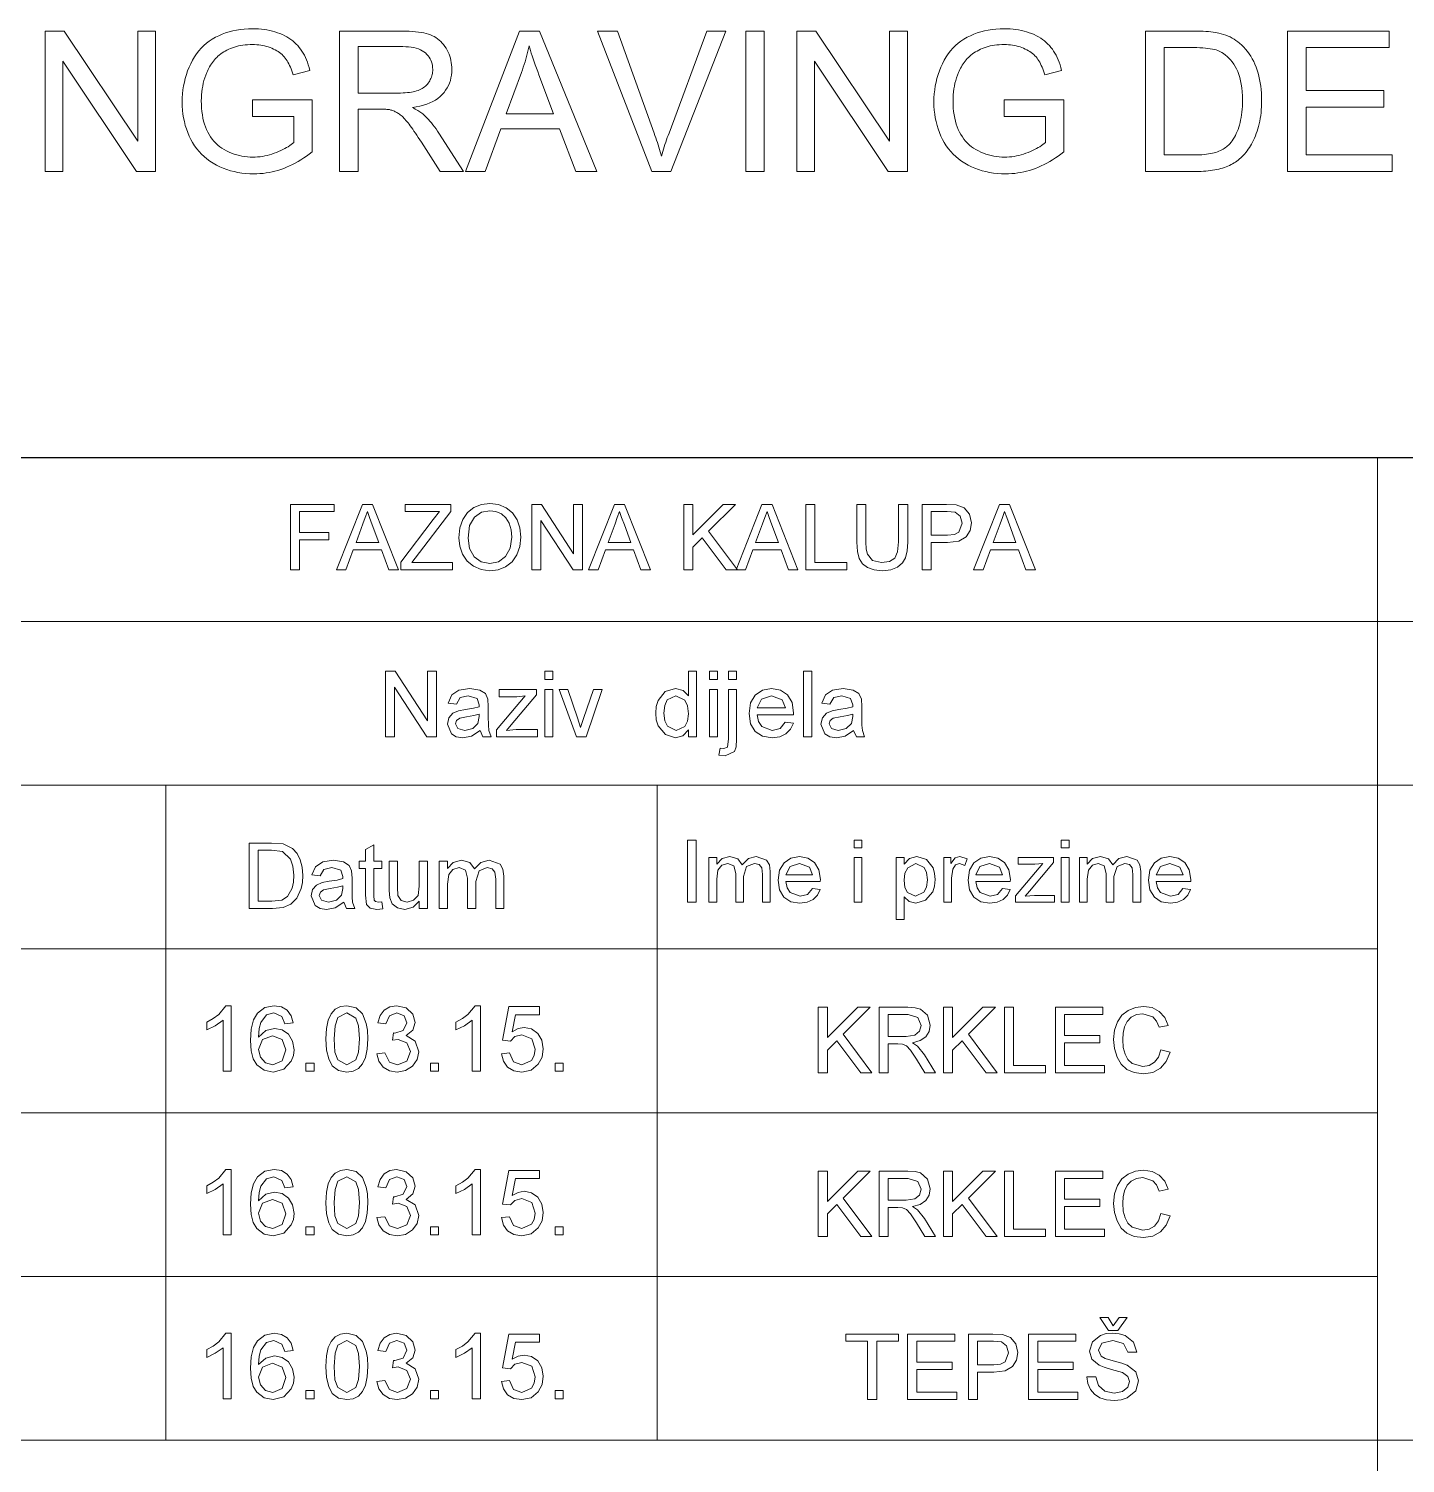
# Model space of a CAD drawing. Extents: x 0 to 297, y 0 to 420.
# Drawn here: x 231.78 to 261.21, y 18.51 to 49.17 of the extents above; entities that cross this region are included whole.
import ezdxf

# ---------------------------------------------------------------- set-up
doc = ezdxf.new("R2010")
doc.units = 0

msp = doc.modelspace()

# ---------------------------------------------------------------- linework, layer by layer
at = {"color": 7, "lineweight": 30}
msp.add_line((142.421, 40), (292, 40), dxfattribs=at)
at = {"color": 7, "lineweight": 13}
for p, q in [((260.611, 40), (260.611, 5)), ((142.421, 36.5), (292, 36.5)), ((292, 33), (142.421, 33)), ((142.421, 29.5), (260.611, 29.5)), ((142.421, 26), (260.611, 26)), ((142.421, 22.5), (260.611, 22.5)), ((142.421, 19), (292, 19))]:
    msp.add_line(p, q, dxfattribs=at)
at = {"color": 7, "lineweight": 13, "ltscale": 0.35}
for p, q in [((234.711, 33), (234.711, 19)), ((245.211, 33), (245.211, 19))]:
    msp.add_line(p, q, dxfattribs=at)
at = {"color": 7, "lineweight": 13}
for points in [[(232.131, 46.116), (232.131, 49.116), (232.538, 49.116), (234.114, 46.761), (234.114, 49.116), (234.494, 49.116), (234.494, 46.116), (234.087, 46.116), (232.511, 48.474), (232.511, 46.116)], [(236.565, 47.293), (236.565, 47.645), (237.836, 47.647), (237.836, 46.534), (237.777, 46.488), (237.718, 46.445), (237.659, 46.404), (237.599, 46.365), (237.539, 46.329), (237.478, 46.295), (237.417, 46.264), (237.356, 46.234), (237.294, 46.207), (237.232, 46.183), (237.17, 46.16), (237.107, 46.14), (237.044, 46.123), (236.981, 46.107), (236.917, 46.094), (236.853, 46.084), (236.789, 46.076), (236.724, 46.07), (236.659, 46.066), (236.594, 46.065), (236.506, 46.067), (236.42, 46.073), (236.336, 46.082), (236.253, 46.095), (236.172, 46.112), (236.092, 46.133), (236.015, 46.158), (235.938, 46.186), (235.864, 46.218), (235.791, 46.254), (235.72, 46.294), (235.653, 46.337), (235.59, 46.383), (235.53, 46.433), (235.474, 46.486), (235.421, 46.542), (235.372, 46.602), (235.326, 46.665), (235.284, 46.732), (235.245, 46.802), (235.21, 46.874), (235.179, 46.948), (235.151, 47.024), (235.127, 47.102), (235.107, 47.181), (235.091, 47.262), (235.078, 47.344), (235.068, 47.428), (235.063, 47.514), (235.061, 47.602), (235.063, 47.689), (235.068, 47.775), (235.078, 47.859), (235.09, 47.943), (235.107, 48.025), (235.127, 48.106), (235.151, 48.186), (235.178, 48.265), (235.209, 48.343), (235.244, 48.419), (235.282, 48.493), (235.324, 48.563), (235.369, 48.63), (235.416, 48.692), (235.468, 48.75), (235.522, 48.805), (235.579, 48.855), (235.64, 48.902), (235.704, 48.944), (235.771, 48.983), (235.841, 49.018), (235.913, 49.049), (235.987, 49.077), (236.063, 49.101), (236.141, 49.121), (236.221, 49.138), (236.304, 49.151), (236.388, 49.16), (236.475, 49.165), (236.563, 49.167), (236.628, 49.166), (236.691, 49.163), (236.753, 49.158), (236.813, 49.15), (236.873, 49.141), (236.931, 49.129), (236.988, 49.116), (237.044, 49.1), (237.098, 49.082), (237.151, 49.062), (237.203, 49.04), (237.252, 49.016), (237.299, 48.991), (237.344, 48.964), (237.386, 48.936), (237.426, 48.906), (237.464, 48.874), (237.499, 48.84), (237.533, 48.805), (237.564, 48.768), (237.593, 48.729), (237.621, 48.688), (237.647, 48.645), (237.672, 48.599), (237.695, 48.551), (237.717, 48.501), (237.738, 48.449), (237.757, 48.394), (237.775, 48.337), (237.791, 48.277), (237.433, 48.179), (237.419, 48.224), (237.405, 48.267), (237.389, 48.308), (237.374, 48.347), (237.357, 48.384), (237.34, 48.419), (237.322, 48.452), (237.304, 48.483), (237.285, 48.512), (237.265, 48.539), (237.244, 48.565), (237.221, 48.589), (237.197, 48.613), (237.171, 48.636), (237.143, 48.657), (237.114, 48.677), (237.083, 48.697), (237.05, 48.715), (237.015, 48.733), (236.979, 48.749), (236.941, 48.764), (236.902, 48.777), (236.863, 48.789), (236.823, 48.799), (236.782, 48.808), (236.74, 48.815), (236.698, 48.821), (236.654, 48.824), (236.61, 48.827), (236.565, 48.828), (236.511, 48.827), (236.459, 48.824), (236.408, 48.82), (236.359, 48.814), (236.311, 48.807), (236.265, 48.798), (236.22, 48.787), (236.177, 48.775), (236.135, 48.76), (236.094, 48.745), (236.056, 48.728), (236.018, 48.71), (235.982, 48.69), (235.948, 48.67), (235.915, 48.649), (235.884, 48.627), (235.854, 48.603), (235.826, 48.579), (235.799, 48.553), (235.774, 48.527), (235.75, 48.5), (235.728, 48.472), (235.706, 48.443), (235.686, 48.414), (235.666, 48.385), (235.648, 48.355), (235.63, 48.325), (235.614, 48.294), (235.599, 48.262), (235.585, 48.23), (235.563, 48.174), (235.544, 48.117), (235.527, 48.059), (235.512, 48), (235.499, 47.94), (235.489, 47.879), (235.481, 47.817), (235.475, 47.755), (235.471, 47.691), (235.47, 47.626), (235.472, 47.547), (235.476, 47.471), (235.483, 47.398), (235.492, 47.326), (235.505, 47.258), (235.52, 47.192), (235.538, 47.129), (235.559, 47.068), (235.582, 47.011), (235.608, 46.955), (235.637, 46.903), (235.669, 46.853), (235.703, 46.806), (235.739, 46.761), (235.778, 46.72), (235.82, 46.681), (235.864, 46.645), (235.91, 46.612), (235.959, 46.582), (236.011, 46.554), (236.064, 46.529), (236.117, 46.507), (236.172, 46.487), (236.227, 46.47), (236.283, 46.456), (236.339, 46.444), (236.396, 46.435), (236.454, 46.428), (236.512, 46.424), (236.571, 46.423), (236.623, 46.424), (236.674, 46.427), (236.725, 46.432), (236.776, 46.439), (236.826, 46.448), (236.876, 46.459), (236.926, 46.472), (236.976, 46.487), (237.025, 46.504), (237.075, 46.522), (237.123, 46.542), (237.168, 46.563), (237.211, 46.583), (237.252, 46.604), (237.291, 46.625), (237.327, 46.646), (237.36, 46.668), (237.392, 46.69), (237.421, 46.712), (237.447, 46.734), (237.447, 47.293)], [(238.427, 46.116), (238.427, 49.116), (239.758, 49.116), (239.836, 49.115), (239.91, 49.113), (239.981, 49.109), (240.048, 49.103), (240.111, 49.096), (240.17, 49.087), (240.225, 49.077), (240.276, 49.064), (240.324, 49.051), (240.367, 49.035), (240.408, 49.018), (240.447, 48.998), (240.485, 48.976), (240.521, 48.951), (240.555, 48.924), (240.588, 48.894), (240.618, 48.861), (240.648, 48.827), (240.675, 48.79), (240.701, 48.75), (240.725, 48.708), (240.746, 48.666), (240.765, 48.623), (240.781, 48.579), (240.795, 48.534), (240.806, 48.489), (240.814, 48.442), (240.821, 48.395), (240.824, 48.347), (240.826, 48.298), (240.824, 48.235), (240.817, 48.174), (240.807, 48.115), (240.793, 48.058), (240.774, 48.003), (240.751, 47.951), (240.724, 47.9), (240.693, 47.851), (240.658, 47.804), (240.619, 47.759), (240.575, 47.717), (240.527, 47.678), (240.475, 47.642), (240.418, 47.61), (240.356, 47.58), (240.29, 47.554), (240.219, 47.531), (240.144, 47.511), (240.065, 47.495), (239.981, 47.481), (240.011, 47.466), (240.041, 47.451), (240.068, 47.436), (240.095, 47.421), (240.119, 47.406), (240.142, 47.391), (240.164, 47.376), (240.184, 47.361), (240.203, 47.346), (240.22, 47.332), (240.255, 47.299), (240.289, 47.265), (240.323, 47.229), (240.356, 47.191), (240.389, 47.152), (240.422, 47.111), (240.454, 47.069), (240.487, 47.025), (240.518, 46.98), (240.549, 46.933), (241.071, 46.116), (240.572, 46.116), (240.175, 46.74), (240.141, 46.793), (240.108, 46.843), (240.076, 46.891), (240.046, 46.936), (240.016, 46.979), (239.988, 47.019), (239.962, 47.056), (239.936, 47.091), (239.912, 47.124), (239.888, 47.154), (239.866, 47.181), (239.844, 47.208), (239.823, 47.232), (239.802, 47.255), (239.782, 47.275), (239.762, 47.295), (239.742, 47.312), (239.723, 47.328), (239.705, 47.342), (239.687, 47.354), (239.669, 47.365), (239.651, 47.376), (239.633, 47.385), (239.615, 47.394), (239.597, 47.403), (239.579, 47.41), (239.561, 47.417), (239.543, 47.424), (239.524, 47.429), (239.506, 47.434), (239.491, 47.437), (239.475, 47.439), (239.458, 47.441), (239.438, 47.443), (239.417, 47.445), (239.394, 47.446), (239.369, 47.447), (239.343, 47.448), (239.315, 47.448), (239.285, 47.448), (238.824, 47.448), (238.824, 46.116)], [(241.118, 46.116), (242.27, 49.116), (242.698, 49.116), (243.926, 46.116), (243.474, 46.116), (243.124, 47.025), (241.869, 47.025), (241.54, 46.116)], [(245.101, 46.116), (243.938, 49.116), (244.368, 49.116), (245.148, 46.937), (245.166, 46.885), (245.184, 46.833), (245.201, 46.783), (245.218, 46.732), (245.234, 46.683), (245.25, 46.634), (245.264, 46.586), (245.279, 46.539), (245.292, 46.492), (245.305, 46.446), (245.319, 46.495), (245.334, 46.544), (245.349, 46.593), (245.365, 46.642), (245.38, 46.691), (245.397, 46.74), (245.414, 46.789), (245.431, 46.839), (245.449, 46.888), (245.467, 46.937), (246.277, 49.116), (246.682, 49.116), (245.508, 46.116)], [(247.106, 46.116), (247.106, 49.116), (247.503, 49.116), (247.503, 46.116)], [(248.199, 46.116), (248.199, 49.116), (248.606, 49.116), (250.182, 46.761), (250.182, 49.116), (250.562, 49.116), (250.562, 46.116), (250.155, 46.116), (248.579, 48.474), (248.579, 46.116)], [(252.633, 47.293), (252.633, 47.645), (253.904, 47.647), (253.904, 46.534), (253.845, 46.488), (253.786, 46.445), (253.727, 46.404), (253.667, 46.365), (253.607, 46.329), (253.546, 46.295), (253.485, 46.264), (253.424, 46.234), (253.363, 46.207), (253.301, 46.183), (253.238, 46.16), (253.175, 46.14), (253.112, 46.123), (253.049, 46.107), (252.985, 46.094), (252.921, 46.084), (252.857, 46.076), (252.792, 46.07), (252.727, 46.066), (252.662, 46.065), (252.574, 46.067), (252.488, 46.073), (252.404, 46.082), (252.321, 46.095), (252.24, 46.112), (252.161, 46.133), (252.083, 46.158), (252.007, 46.186), (251.932, 46.218), (251.859, 46.254), (251.788, 46.294), (251.721, 46.337), (251.658, 46.383), (251.598, 46.433), (251.542, 46.486), (251.489, 46.542), (251.44, 46.602), (251.394, 46.665), (251.352, 46.732), (251.313, 46.802), (251.278, 46.874), (251.247, 46.948), (251.22, 47.024), (251.196, 47.102), (251.175, 47.181), (251.159, 47.262), (251.146, 47.344), (251.137, 47.428), (251.131, 47.514), (251.129, 47.602), (251.131, 47.689), (251.137, 47.775), (251.146, 47.859), (251.159, 47.943), (251.175, 48.025), (251.195, 48.106), (251.219, 48.186), (251.247, 48.265), (251.278, 48.343), (251.312, 48.419), (251.351, 48.493), (251.392, 48.563), (251.437, 48.63), (251.485, 48.692), (251.536, 48.75), (251.59, 48.805), (251.648, 48.855), (251.708, 48.902), (251.772, 48.944), (251.839, 48.983), (251.909, 49.018), (251.981, 49.049), (252.055, 49.077), (252.131, 49.101), (252.209, 49.121), (252.29, 49.138), (252.372, 49.151), (252.456, 49.16), (252.543, 49.165), (252.631, 49.167), (252.696, 49.166), (252.759, 49.163), (252.821, 49.158), (252.882, 49.15), (252.941, 49.141), (252.999, 49.129), (253.056, 49.116), (253.112, 49.1), (253.166, 49.082), (253.22, 49.062), (253.271, 49.04), (253.32, 49.016), (253.367, 48.991), (253.412, 48.964), (253.454, 48.936), (253.494, 48.906), (253.532, 48.874), (253.568, 48.84), (253.601, 48.805), (253.632, 48.768), (253.661, 48.729), (253.689, 48.688), (253.715, 48.645), (253.74, 48.599), (253.763, 48.551), (253.785, 48.501), (253.806, 48.449), (253.825, 48.394), (253.843, 48.337), (253.859, 48.277), (253.501, 48.179), (253.487, 48.224), (253.473, 48.267), (253.458, 48.308), (253.442, 48.347), (253.425, 48.384), (253.408, 48.419), (253.39, 48.452), (253.372, 48.483), (253.353, 48.512), (253.333, 48.539), (253.312, 48.565), (253.29, 48.589), (253.265, 48.613), (253.239, 48.636), (253.211, 48.657), (253.182, 48.677), (253.151, 48.697), (253.118, 48.715), (253.083, 48.733), (253.047, 48.749), (253.009, 48.764), (252.971, 48.777), (252.931, 48.789), (252.891, 48.799), (252.85, 48.808), (252.809, 48.815), (252.766, 48.821), (252.723, 48.824), (252.678, 48.827), (252.633, 48.828), (252.58, 48.827), (252.527, 48.824), (252.477, 48.82), (252.427, 48.814), (252.38, 48.807), (252.333, 48.798), (252.288, 48.787), (252.245, 48.775), (252.203, 48.76), (252.163, 48.745), (252.124, 48.728), (252.086, 48.71), (252.051, 48.69), (252.016, 48.67), (251.983, 48.649), (251.952, 48.627), (251.922, 48.603), (251.894, 48.579), (251.868, 48.553), (251.842, 48.527), (251.819, 48.5), (251.796, 48.472), (251.774, 48.443), (251.754, 48.414), (251.734, 48.385), (251.716, 48.355), (251.699, 48.325), (251.682, 48.294), (251.667, 48.262), (251.653, 48.23), (251.631, 48.174), (251.612, 48.117), (251.595, 48.059), (251.58, 48), (251.567, 47.94), (251.557, 47.879), (251.549, 47.817), (251.543, 47.755), (251.54, 47.691), (251.539, 47.626), (251.54, 47.547), (251.544, 47.471), (251.551, 47.398), (251.561, 47.326), (251.573, 47.258), (251.588, 47.192), (251.606, 47.129), (251.627, 47.068), (251.65, 47.011), (251.677, 46.955), (251.706, 46.903), (251.737, 46.853), (251.771, 46.806), (251.807, 46.761), (251.846, 46.72), (251.888, 46.681), (251.932, 46.645), (251.978, 46.612), (252.027, 46.582), (252.079, 46.554), (252.132, 46.529), (252.186, 46.507), (252.24, 46.487), (252.295, 46.47), (252.351, 46.456), (252.407, 46.444), (252.464, 46.435), (252.522, 46.428), (252.581, 46.424), (252.64, 46.423), (252.691, 46.424), (252.742, 46.427), (252.793, 46.432), (252.844, 46.439), (252.894, 46.448), (252.945, 46.459), (252.994, 46.472), (253.044, 46.487), (253.094, 46.504), (253.143, 46.522), (253.191, 46.542), (253.236, 46.563), (253.28, 46.583), (253.32, 46.604), (253.359, 46.625), (253.395, 46.646), (253.429, 46.668), (253.46, 46.69), (253.489, 46.712), (253.515, 46.734), (253.515, 47.293)], [(255.654, 46.116), (255.654, 49.116), (256.687, 49.116), (256.756, 49.116), (256.821, 49.114), (256.882, 49.112), (256.941, 49.109), (256.996, 49.105), (257.048, 49.101), (257.096, 49.095), (257.141, 49.089), (257.183, 49.081), (257.221, 49.073), (257.272, 49.06), (257.321, 49.046), (257.369, 49.029), (257.416, 49.01), (257.46, 48.99), (257.504, 48.967), (257.545, 48.943), (257.585, 48.917), (257.624, 48.888), (257.661, 48.858), (257.708, 48.817), (257.751, 48.774), (257.793, 48.728), (257.832, 48.68), (257.869, 48.63), (257.903, 48.578), (257.935, 48.523), (257.965, 48.466), (257.992, 48.407), (258.016, 48.346), (258.039, 48.282), (258.059, 48.217), (258.076, 48.15), (258.092, 48.082), (258.105, 48.011), (258.115, 47.939), (258.123, 47.865), (258.129, 47.789), (258.133, 47.712), (258.134, 47.633), (258.133, 47.565), (258.131, 47.499), (258.127, 47.434), (258.121, 47.372), (258.114, 47.31), (258.105, 47.25), (258.095, 47.192), (258.083, 47.136), (258.069, 47.08), (258.054, 47.027), (258.038, 46.975), (258.021, 46.925), (258.002, 46.877), (257.983, 46.83), (257.963, 46.786), (257.942, 46.743), (257.92, 46.702), (257.898, 46.663), (257.874, 46.625), (257.85, 46.59), (257.824, 46.556), (257.799, 46.524), (257.773, 46.493), (257.746, 46.463), (257.719, 46.435), (257.691, 46.409), (257.663, 46.384), (257.635, 46.36), (257.606, 46.338), (257.576, 46.318), (257.546, 46.298), (257.515, 46.28), (257.482, 46.263), (257.448, 46.246), (257.413, 46.231), (257.376, 46.216), (257.339, 46.202), (257.3, 46.19), (257.26, 46.178), (257.218, 46.167), (257.176, 46.158), (257.132, 46.149), (257.087, 46.141), (257.041, 46.135), (256.993, 46.129), (256.944, 46.124), (256.894, 46.121), (256.843, 46.118), (256.79, 46.117), (256.736, 46.116)], [(258.689, 46.116), (258.689, 49.116), (260.858, 49.116), (260.858, 48.762), (259.086, 48.762), (259.086, 47.843), (260.745, 47.843), (260.745, 47.491), (259.086, 47.491), (259.086, 46.47), (260.927, 46.47), (260.927, 46.116)], [(238.824, 47.792), (239.678, 47.792), (239.731, 47.793), (239.782, 47.794), (239.83, 47.797), (239.876, 47.801), (239.92, 47.806), (239.962, 47.812), (240.001, 47.82), (240.037, 47.828), (240.071, 47.838), (240.103, 47.848), (240.133, 47.86), (240.162, 47.874), (240.189, 47.888), (240.214, 47.904), (240.238, 47.922), (240.261, 47.94), (240.282, 47.96), (240.302, 47.982), (240.32, 48.004), (240.337, 48.029), (240.352, 48.053), (240.365, 48.079), (240.377, 48.105), (240.388, 48.131), (240.397, 48.158), (240.404, 48.185), (240.409, 48.212), (240.413, 48.24), (240.416, 48.269), (240.416, 48.298), (240.415, 48.339), (240.41, 48.38), (240.403, 48.418), (240.392, 48.456), (240.378, 48.492), (240.361, 48.526), (240.341, 48.558), (240.318, 48.59), (240.291, 48.619), (240.262, 48.648), (240.229, 48.674), (240.193, 48.697), (240.153, 48.717), (240.11, 48.735), (240.063, 48.75), (240.012, 48.763), (239.958, 48.772), (239.9, 48.779), (239.839, 48.783), (239.774, 48.785), (238.824, 48.785)], [(241.984, 47.348), (243.001, 47.348), (242.688, 48.179), (242.66, 48.253), (242.634, 48.325), (242.609, 48.394), (242.585, 48.46), (242.563, 48.524), (242.543, 48.585), (242.523, 48.643), (242.506, 48.698), (242.49, 48.751), (242.475, 48.801), (242.463, 48.743), (242.45, 48.686), (242.437, 48.628), (242.422, 48.571), (242.406, 48.514), (242.389, 48.456), (242.372, 48.399), (242.353, 48.342), (242.334, 48.285), (242.313, 48.228)], [(256.051, 46.47), (256.691, 46.47), (256.749, 46.471), (256.805, 46.472), (256.858, 46.475), (256.908, 46.479), (256.956, 46.484), (257.001, 46.49), (257.044, 46.497), (257.084, 46.506), (257.122, 46.515), (257.157, 46.525), (257.19, 46.537), (257.222, 46.549), (257.252, 46.563), (257.281, 46.577), (257.309, 46.592), (257.335, 46.608), (257.36, 46.625), (257.383, 46.643), (257.405, 46.661), (257.426, 46.681), (257.454, 46.71), (257.48, 46.741), (257.505, 46.774), (257.529, 46.809), (257.552, 46.846), (257.573, 46.885), (257.593, 46.926), (257.612, 46.969), (257.63, 47.014), (257.646, 47.061), (257.661, 47.109), (257.674, 47.16), (257.686, 47.213), (257.696, 47.267), (257.705, 47.324), (257.712, 47.383), (257.718, 47.444), (257.722, 47.507), (257.724, 47.572), (257.725, 47.639), (257.723, 47.731), (257.719, 47.818), (257.711, 47.901), (257.7, 47.98), (257.686, 48.055), (257.669, 48.125), (257.649, 48.191), (257.626, 48.252), (257.6, 48.309), (257.57, 48.362), (257.539, 48.411), (257.506, 48.456), (257.472, 48.499), (257.436, 48.538), (257.399, 48.573), (257.361, 48.605), (257.321, 48.634), (257.281, 48.66), (257.238, 48.682), (257.195, 48.701), (257.161, 48.712), (257.123, 48.723), (257.082, 48.732), (257.036, 48.74), (256.987, 48.747), (256.933, 48.752), (256.876, 48.757), (256.815, 48.76), (256.75, 48.762), (256.681, 48.762), (256.051, 48.762)], [(237.376, 37.602), (237.376, 39.002), (238.31, 39.002), (238.31, 38.847), (237.571, 38.847), (237.571, 38.4), (238.193, 38.4), (238.193, 38.244), (237.571, 38.244), (237.571, 37.602)], [(238.357, 37.602), (238.912, 39.002), (239.127, 39.002), (239.682, 37.602), (239.476, 37.602), (239.32, 38.03), (238.719, 38.03), (238.562, 37.602)], [(239.732, 37.602), (239.732, 37.765), (240.429, 38.677), (240.559, 38.847), (239.829, 38.847), (239.829, 39.002), (240.802, 39.002), (240.802, 38.847), (240.042, 37.854), (239.969, 37.758), (240.84, 37.758), (240.84, 37.602)], [(240.977, 38.284), (240.997, 38.498), (241.059, 38.679), (241.161, 38.826), (241.297, 38.935), (241.456, 39), (241.639, 39.022), (241.821, 38.999), (241.984, 38.93), (242.119, 38.82), (242.218, 38.673), (242.279, 38.498), (242.299, 38.3), (242.278, 38.1), (242.214, 37.921), (242.111, 37.775), (241.973, 37.669), (241.812, 37.604), (241.638, 37.583), (241.453, 37.607), (241.289, 37.678), (241.154, 37.79), (241.056, 37.937), (240.996, 38.106)], [(242.532, 37.602), (242.532, 39.002), (242.738, 39.002), (243.427, 37.945), (243.427, 39.002), (243.621, 39.002), (243.621, 37.602), (243.415, 37.602), (242.727, 38.66), (242.727, 37.602)], [(243.746, 37.602), (244.301, 39.002), (244.516, 39.002), (245.071, 37.602), (244.865, 37.602), (244.709, 38.03), (244.108, 38.03), (243.952, 37.602)], [(245.782, 37.602), (245.782, 39.002), (245.977, 39.002), (245.977, 38.354), (246.625, 39.002), (246.891, 39.002), (246.314, 38.426), (246.93, 37.602), (246.692, 37.602), (246.178, 38.289), (245.977, 38.088), (245.977, 37.602)], [(246.899, 37.602), (247.454, 39.002), (247.669, 39.002), (248.224, 37.602), (248.019, 37.602), (247.862, 38.03), (247.261, 38.03), (247.105, 37.602)], [(248.391, 37.602), (248.391, 39.002), (248.585, 39.002), (248.585, 37.758), (249.266, 37.758), (249.266, 37.602)], [(250.374, 39.002), (250.569, 39.002), (250.569, 38.196), (250.557, 38.007), (250.522, 37.862), (250.455, 37.75), (250.351, 37.661), (250.209, 37.602), (250.028, 37.583), (249.851, 37.6), (249.709, 37.65), (249.603, 37.733), (249.533, 37.846), (249.493, 37.998), (249.48, 38.196), (249.48, 39.002), (249.674, 39.002), (249.674, 38.202), (249.682, 38.045), (249.707, 37.936), (249.818, 37.804), (250.012, 37.758), (250.18, 37.781), (250.291, 37.85), (250.354, 37.984), (250.374, 38.202)], [(250.88, 37.602), (250.88, 39.002), (251.399, 39.002), (251.608, 38.989), (251.778, 38.925), (251.888, 38.792), (251.93, 38.604), (251.902, 38.442), (251.82, 38.307), (251.665, 38.216), (251.422, 38.186), (251.074, 38.186), (251.074, 37.602)], [(251.977, 37.602), (252.532, 39.002), (252.747, 39.002), (253.302, 37.602), (253.097, 37.602), (252.94, 38.03), (252.339, 38.03), (252.183, 37.602)], [(238.777, 38.186), (239.262, 38.186), (239.124, 38.563), (239.065, 38.722), (239.019, 38.847), (238.972, 38.718), (238.924, 38.588)], [(241.171, 38.281), (241.204, 38.056), (241.304, 37.884), (241.453, 37.775), (241.637, 37.738), (241.823, 37.775), (241.973, 37.885), (242.071, 38.063), (242.104, 38.301), (242.09, 38.461), (242.048, 38.599), (241.979, 38.712), (241.883, 38.796), (241.768, 38.849), (241.64, 38.866), (241.461, 38.833), (241.309, 38.731), (241.206, 38.552)], [(244.166, 38.186), (244.651, 38.186), (244.513, 38.563), (244.454, 38.722), (244.409, 38.847), (244.361, 38.718), (244.313, 38.588)], [(247.319, 38.186), (247.804, 38.186), (247.666, 38.563), (247.607, 38.722), (247.562, 38.847), (247.514, 38.718), (247.466, 38.588)], [(251.074, 38.341), (251.42, 38.341), (251.567, 38.358), (251.663, 38.409), (251.735, 38.599), (251.693, 38.751), (251.581, 38.834), (251.416, 38.847), (251.074, 38.847)], [(252.397, 38.186), (252.882, 38.186), (252.744, 38.563), (252.685, 38.722), (252.64, 38.847), (252.592, 38.718), (252.545, 38.588)], [(239.407, 34.035), (239.407, 35.435), (239.613, 35.435), (240.302, 34.377), (240.302, 35.435), (240.496, 35.435), (240.496, 34.035), (240.29, 34.035), (239.602, 35.092), (239.602, 34.035)], [(242.81, 35.26), (242.81, 35.435), (242.985, 35.435), (242.985, 35.26)], [(245.882, 34.035), (245.882, 34.181), (245.766, 34.057), (245.607, 34.015), (245.39, 34.081), (245.237, 34.266), (245.196, 34.394), (245.182, 34.539), (245.195, 34.683), (245.232, 34.812), (245.382, 35), (245.606, 35.065), (245.767, 35.023), (245.882, 34.913), (245.882, 35.435), (246.057, 35.435), (246.057, 34.035)], [(246.33, 35.26), (246.33, 35.435), (246.505, 35.435), (246.505, 35.26)], [(246.738, 35.26), (246.738, 35.435), (246.913, 35.435), (246.913, 35.26)], [(248.344, 34.035), (248.344, 35.435), (248.519, 35.435), (248.519, 34.035)], [(241.43, 34.171), (241.246, 34.05), (241.063, 34.015), (240.921, 34.035), (240.816, 34.096), (240.73, 34.303), (240.762, 34.438), (240.848, 34.536), (240.967, 34.592), (241.114, 34.618), (241.288, 34.645), (241.409, 34.676), (241.41, 34.718), (241.364, 34.856), (241.177, 34.91), (241.006, 34.871), (240.924, 34.735), (240.749, 34.754), (240.825, 34.928), (240.978, 35.03), (241.21, 35.065), (241.422, 35.034), (241.542, 34.957), (241.596, 34.839), (241.605, 34.685), (241.605, 34.468), (241.608, 34.28), (241.616, 34.17), (241.663, 34.035), (241.488, 34.035)], [(241.78, 34.035), (241.78, 34.181), (242.394, 34.91), (242.217, 34.89), (241.838, 34.89), (241.838, 35.046), (242.635, 35.046), (242.635, 34.93), (242.095, 34.29), (241.995, 34.171), (242.203, 34.19), (242.655, 34.19), (242.655, 34.035)], [(242.81, 34.035), (242.81, 35.046), (242.985, 35.046), (242.985, 34.035)], [(243.488, 34.035), (243.121, 35.046), (243.307, 35.046), (243.514, 34.44), (243.578, 34.236), (243.641, 34.429), (243.85, 35.046), (244.035, 35.046), (243.693, 34.035)], [(246.33, 34.035), (246.33, 35.046), (246.505, 35.046), (246.505, 34.035)], [(246.532, 33.645), (246.564, 33.795), (246.64, 33.782), (246.714, 33.816), (246.738, 33.989), (246.738, 35.046), (246.913, 35.046), (246.913, 33.981), (246.901, 33.823), (246.865, 33.721), (246.664, 33.626)], [(247.953, 34.346), (248.125, 34.326), (248.063, 34.195), (247.966, 34.097), (247.834, 34.036), (247.67, 34.015), (247.467, 34.049), (247.31, 34.151), (247.211, 34.314), (247.177, 34.532), (247.211, 34.757), (247.312, 34.925), (247.466, 35.03), (247.66, 35.065), (247.848, 35.031), (247.999, 34.929), (248.097, 34.765), (248.13, 34.546), (248.129, 34.501), (247.352, 34.501), (247.382, 34.36), (247.451, 34.256), (247.673, 34.171), (247.842, 34.213)], [(249.413, 34.171), (249.23, 34.05), (249.047, 34.015), (248.905, 34.035), (248.8, 34.096), (248.713, 34.303), (248.746, 34.438), (248.832, 34.536), (248.951, 34.592), (249.098, 34.618), (249.272, 34.645), (249.393, 34.676), (249.394, 34.718), (249.347, 34.856), (249.161, 34.91), (248.989, 34.871), (248.908, 34.735), (248.733, 34.754), (248.809, 34.928), (248.962, 35.03), (249.193, 35.065), (249.406, 35.034), (249.526, 34.957), (249.58, 34.839), (249.588, 34.685), (249.588, 34.468), (249.591, 34.28), (249.6, 34.17), (249.647, 34.035), (249.472, 34.035)], [(245.357, 34.54), (245.377, 34.378), (245.436, 34.263), (245.623, 34.171), (245.807, 34.258), (245.863, 34.369), (245.882, 34.526), (245.863, 34.698), (245.805, 34.817), (245.615, 34.91), (245.431, 34.821), (245.376, 34.706)], [(247.352, 34.657), (247.955, 34.657), (247.886, 34.823), (247.659, 34.91), (247.447, 34.841)], [(241.41, 34.521), (241.297, 34.49), (241.139, 34.464), (240.993, 34.433), (240.928, 34.384), (240.905, 34.312), (240.955, 34.211), (241.102, 34.171), (241.273, 34.212), (241.383, 34.319), (241.409, 34.466)], [(249.394, 34.521), (249.281, 34.49), (249.122, 34.464), (248.977, 34.433), (248.911, 34.384), (248.888, 34.312), (248.939, 34.211), (249.086, 34.171), (249.257, 34.212), (249.366, 34.319), (249.393, 34.466)], [(236.493, 30.364), (236.493, 31.764), (236.971, 31.764), (237.218, 31.744), (237.422, 31.644), (237.518, 31.537), (237.586, 31.405), (237.627, 31.249), (237.641, 31.072), (237.631, 30.922), (237.604, 30.789), (237.509, 30.585), (237.383, 30.458), (237.217, 30.388), (236.994, 30.364)], [(236.688, 30.52), (236.978, 30.52), (237.189, 30.546), (237.311, 30.62), (237.41, 30.8), (237.437, 30.926), (237.446, 31.075), (237.429, 31.273), (237.376, 31.419), (237.206, 31.58), (236.973, 31.609), (236.688, 31.609)], [(239.332, 30.511), (239.352, 30.36), (239.222, 30.345), (239.076, 30.374), (239.003, 30.45), (238.982, 30.649), (238.982, 31.22), (238.846, 31.22), (238.846, 31.375), (238.982, 31.375), (238.982, 31.625), (239.157, 31.728), (239.157, 31.375), (239.332, 31.375), (239.332, 31.22), (239.157, 31.22), (239.157, 30.638), (239.166, 30.545), (239.196, 30.513), (239.256, 30.5)], [(245.859, 30.497), (245.859, 31.826), (246.044, 31.826), (246.044, 30.497)], [(249.422, 31.66), (249.422, 31.826), (249.588, 31.826), (249.588, 31.66)], [(253.852, 31.66), (253.852, 31.826), (254.018, 31.826), (254.018, 31.66)], [(238.516, 30.5), (238.332, 30.38), (238.149, 30.345), (238.007, 30.365), (237.902, 30.426), (237.816, 30.633), (237.848, 30.768), (237.934, 30.866), (238.053, 30.922), (238.2, 30.947), (238.374, 30.974), (238.495, 31.006), (238.496, 31.048), (238.45, 31.185), (238.263, 31.239), (238.092, 31.201), (238.01, 31.064), (237.835, 31.084), (237.911, 31.257), (238.064, 31.359), (238.296, 31.395), (238.508, 31.364), (238.628, 31.286), (238.682, 31.168), (238.691, 31.015), (238.691, 30.798), (238.693, 30.61), (238.702, 30.5), (238.749, 30.364), (238.574, 30.364)], [(240.129, 30.364), (240.129, 30.524), (239.995, 30.39), (239.82, 30.345), (239.66, 30.379), (239.549, 30.465), (239.498, 30.592), (239.488, 30.751), (239.488, 31.375), (239.663, 31.375), (239.663, 30.822), (239.673, 30.643), (239.74, 30.539), (239.867, 30.5), (240.008, 30.54), (240.102, 30.646), (240.129, 30.841), (240.129, 31.375), (240.304, 31.375), (240.304, 30.364)], [(240.557, 30.364), (240.557, 31.375), (240.732, 31.375), (240.732, 31.223), (240.855, 31.348), (241.03, 31.395), (241.209, 31.346), (241.308, 31.211), (241.447, 31.349), (241.623, 31.395), (241.856, 31.312), (241.917, 31.206), (241.938, 31.056), (241.938, 30.364), (241.763, 30.364), (241.763, 30.994), (241.746, 31.14), (241.686, 31.212), (241.583, 31.239), (241.406, 31.169), (241.335, 30.945), (241.335, 30.364), (241.16, 30.364), (241.16, 31.014), (241.118, 31.183), (240.982, 31.239), (240.848, 31.202), (240.76, 31.092), (240.732, 30.883), (240.732, 30.364)], [(246.321, 30.497), (246.321, 31.457), (246.487, 31.457), (246.487, 31.312), (246.604, 31.431), (246.769, 31.475), (246.94, 31.429), (247.033, 31.301), (247.165, 31.432), (247.332, 31.475), (247.554, 31.396), (247.612, 31.296), (247.631, 31.154), (247.631, 30.497), (247.465, 30.497), (247.465, 31.095), (247.449, 31.233), (247.392, 31.302), (247.294, 31.328), (247.126, 31.261), (247.059, 31.048), (247.059, 30.497), (246.893, 30.497), (246.893, 31.113), (246.853, 31.274), (246.723, 31.328), (246.597, 31.292), (246.513, 31.187), (246.487, 30.989), (246.487, 30.497)], [(248.534, 30.792), (248.697, 30.774), (248.639, 30.649), (248.546, 30.556), (248.421, 30.498), (248.265, 30.479), (248.072, 30.511), (247.923, 30.607), (247.829, 30.762), (247.797, 30.969), (247.829, 31.182), (247.925, 31.342), (248.071, 31.442), (248.256, 31.475), (248.434, 31.443), (248.577, 31.346), (248.671, 31.191), (248.702, 30.983), (248.701, 30.94), (247.963, 30.94), (247.992, 30.806), (248.057, 30.707), (248.268, 30.626), (248.428, 30.666)], [(247.963, 31.088), (248.536, 31.088), (248.47, 31.246), (248.255, 31.328), (248.054, 31.262)], [(249.422, 30.497), (249.422, 31.457), (249.588, 31.457), (249.588, 30.497)], [(250.326, 30.128), (250.326, 31.457), (250.492, 31.457), (250.492, 31.31), (250.607, 31.434), (250.762, 31.475), (250.973, 31.412), (251.11, 31.235), (251.145, 31.115), (251.157, 30.984), (251.144, 30.845), (251.104, 30.72), (250.952, 30.541), (250.742, 30.479), (250.597, 30.516), (250.492, 30.612), (250.492, 30.128)], [(250.492, 30.969), (250.51, 30.817), (250.564, 30.71), (250.738, 30.626), (250.916, 30.713), (250.972, 30.823), (250.991, 30.981), (250.972, 31.133), (250.918, 31.241), (250.745, 31.328), (250.569, 31.236), (250.511, 31.123)], [(251.341, 30.497), (251.341, 31.457), (251.489, 31.457), (251.489, 31.328), (251.586, 31.447), (251.683, 31.475), (251.84, 31.43), (251.787, 31.281), (251.677, 31.328), (251.589, 31.295), (251.533, 31.204), (251.507, 31.01), (251.507, 30.497)], [(252.594, 30.792), (252.757, 30.774), (252.699, 30.649), (252.607, 30.556), (252.481, 30.498), (252.326, 30.479), (252.133, 30.511), (251.984, 30.607), (251.89, 30.762), (251.858, 30.969), (251.89, 31.182), (251.986, 31.342), (252.132, 31.442), (252.316, 31.475), (252.495, 31.443), (252.638, 31.346), (252.731, 31.191), (252.763, 30.983), (252.762, 30.94), (252.024, 30.94), (252.052, 30.806), (252.118, 30.707), (252.329, 30.626), (252.489, 30.666)], [(252.024, 31.088), (252.596, 31.088), (252.531, 31.246), (252.316, 31.328), (252.114, 31.262)], [(252.873, 30.497), (252.873, 30.636), (253.457, 31.328), (253.288, 31.309), (252.929, 31.309), (252.929, 31.457), (253.685, 31.457), (253.685, 31.347), (253.173, 30.739), (253.077, 30.626), (253.276, 30.645), (253.704, 30.645), (253.704, 30.497)], [(253.852, 30.497), (253.852, 31.457), (254.018, 31.457), (254.018, 30.497)], [(254.239, 30.497), (254.239, 31.457), (254.405, 31.457), (254.405, 31.312), (254.522, 31.431), (254.688, 31.475), (254.858, 31.429), (254.952, 31.301), (255.084, 31.432), (255.251, 31.475), (255.472, 31.396), (255.53, 31.296), (255.55, 31.154), (255.55, 30.497), (255.384, 30.497), (255.384, 31.095), (255.368, 31.233), (255.31, 31.302), (255.213, 31.328), (255.044, 31.261), (254.978, 31.048), (254.978, 30.497), (254.811, 30.497), (254.811, 31.113), (254.772, 31.274), (254.642, 31.328), (254.516, 31.292), (254.431, 31.187), (254.405, 30.989), (254.405, 30.497)], [(256.452, 30.792), (256.615, 30.774), (256.557, 30.649), (256.464, 30.556), (256.339, 30.498), (256.183, 30.479), (255.99, 30.511), (255.842, 30.607), (255.747, 30.762), (255.716, 30.969), (255.748, 31.182), (255.843, 31.342), (255.99, 31.442), (256.174, 31.475), (256.353, 31.443), (256.496, 31.346), (256.589, 31.191), (256.62, 30.983), (256.619, 30.94), (255.882, 30.94), (255.91, 30.806), (255.976, 30.707), (256.187, 30.626), (256.347, 30.666)], [(255.882, 31.088), (256.454, 31.088), (256.388, 31.246), (256.173, 31.328), (255.972, 31.262)], [(238.496, 30.85), (238.383, 30.819), (238.225, 30.793), (238.079, 30.763), (238.014, 30.714), (237.991, 30.642), (238.041, 30.541), (238.188, 30.5), (238.359, 30.542), (238.468, 30.648), (238.495, 30.796)], [(236.11, 26.888), (235.935, 26.888), (235.935, 27.979), (235.769, 27.861), (235.585, 27.773), (235.585, 27.938), (235.723, 28.013), (235.842, 28.102), (235.997, 28.288), (236.11, 28.288)], [(237.432, 27.919), (237.257, 27.899), (237.192, 28.055), (237.018, 28.133), (236.862, 28.09), (236.743, 27.93), (236.707, 27.799), (236.693, 27.617), (236.846, 27.757), (237.036, 27.802), (237.196, 27.771), (237.33, 27.676), (237.421, 27.53), (237.452, 27.348), (237.437, 27.221), (237.394, 27.103), (237.237, 26.929), (237.009, 26.869), (236.812, 26.908), (236.655, 27.026), (236.579, 27.153), (236.534, 27.325), (236.518, 27.543), (236.535, 27.787), (236.586, 27.983), (236.671, 28.129), (236.827, 28.249), (237.029, 28.288), (237.181, 28.264), (237.304, 28.19), (237.39, 28.073)], [(238.132, 27.578), (238.145, 27.802), (238.182, 27.98), (238.245, 28.115), (238.331, 28.212), (238.443, 28.269), (238.58, 28.288), (238.778, 28.243), (238.916, 28.114), (238.996, 27.907), (239.019, 27.764), (239.027, 27.578), (239.014, 27.356), (238.977, 27.178), (238.915, 27.043), (238.829, 26.946), (238.717, 26.888), (238.58, 26.869), (238.403, 26.903), (238.268, 27.003), (238.193, 27.149), (238.147, 27.34)], [(239.221, 27.258), (239.396, 27.277), (239.489, 27.084), (239.661, 27.024), (239.865, 27.105), (239.941, 27.306), (239.866, 27.494), (239.675, 27.568), (239.558, 27.549), (239.576, 27.705), (239.603, 27.703), (239.783, 27.757), (239.863, 27.925), (239.803, 28.074), (239.65, 28.133), (239.495, 28.074), (239.416, 27.899), (239.241, 27.919), (239.29, 28.075), (239.378, 28.192), (239.498, 28.264), (239.645, 28.288), (239.847, 28.24), (239.989, 28.107), (240.038, 27.928), (239.989, 27.765), (239.846, 27.648), (240.043, 27.53), (240.116, 27.305), (240.083, 27.136), (239.985, 26.996), (239.837, 26.901), (239.655, 26.869), (239.491, 26.896), (239.357, 26.977), (239.263, 27.102)], [(241.438, 26.888), (241.263, 26.888), (241.263, 27.979), (241.097, 27.861), (240.913, 27.773), (240.913, 27.938), (241.05, 28.013), (241.17, 28.102), (241.325, 28.288), (241.438, 28.288)], [(241.885, 27.258), (242.06, 27.277), (242.145, 27.088), (242.32, 27.024), (242.529, 27.116), (242.586, 27.222), (242.605, 27.357), (242.534, 27.583), (242.321, 27.666), (242.174, 27.628), (242.08, 27.53), (241.905, 27.549), (242.041, 28.269), (242.702, 28.269), (242.702, 28.094), (242.185, 28.094), (242.118, 27.732), (242.24, 27.799), (242.368, 27.822), (242.528, 27.79), (242.66, 27.695), (242.75, 27.549), (242.78, 27.368), (242.753, 27.191), (242.673, 27.039), (242.52, 26.911), (242.319, 26.869), (242.151, 26.896), (242.018, 26.975), (241.927, 27.099)], [(248.658, 26.853), (248.658, 28.253), (248.852, 28.253), (248.852, 27.605), (249.5, 28.253), (249.766, 28.253), (249.189, 27.676), (249.805, 26.853), (249.567, 26.853), (249.053, 27.54), (248.852, 27.339), (248.852, 26.853)], [(249.96, 26.853), (249.96, 28.253), (250.572, 28.253), (250.73, 28.244), (250.844, 28.216), (250.993, 28.083), (251.049, 27.873), (251.026, 27.737), (250.957, 27.624), (250.839, 27.541), (250.672, 27.495), (250.779, 27.425), (250.927, 27.237), (251.16, 26.853), (250.936, 26.853), (250.758, 27.147), (250.63, 27.341), (250.54, 27.433), (250.459, 27.469), (250.36, 27.475), (250.155, 27.475), (250.155, 26.853)], [(251.335, 26.853), (251.335, 28.253), (251.529, 28.253), (251.529, 27.605), (252.178, 28.253), (252.443, 28.253), (251.866, 27.676), (252.482, 26.853), (252.244, 26.853), (251.73, 27.54), (251.529, 27.339), (251.529, 26.853)], [(252.638, 26.853), (252.638, 28.253), (252.832, 28.253), (252.832, 27.009), (253.513, 27.009), (253.513, 26.853)], [(253.726, 26.853), (253.726, 28.253), (254.738, 28.253), (254.738, 28.097), (253.921, 28.097), (253.921, 27.65), (254.679, 27.65), (254.679, 27.495), (253.921, 27.495), (253.921, 27.009), (254.776, 27.009), (254.776, 26.853)], [(255.982, 27.344), (256.176, 27.298), (256.097, 27.098), (255.972, 26.953), (255.809, 26.863), (255.612, 26.834), (255.412, 26.857), (255.253, 26.925), (255.132, 27.037), (255.043, 27.19), (254.989, 27.37), (254.971, 27.563), (254.991, 27.767), (255.051, 27.943), (255.149, 28.085), (255.28, 28.188), (255.436, 28.251), (255.606, 28.272), (255.792, 28.246), (255.946, 28.166), (256.063, 28.039), (256.138, 27.868), (255.943, 27.826), (255.888, 27.957), (255.812, 28.047), (255.597, 28.117), (255.46, 28.098), (255.347, 28.04), (255.262, 27.949), (255.206, 27.833), (255.176, 27.701), (255.165, 27.565), (255.178, 27.398), (255.215, 27.253), (255.278, 27.137), (255.368, 27.055), (255.594, 26.989), (255.73, 27.012), (255.843, 27.079), (255.929, 27.19)], [(238.307, 27.579), (238.327, 27.295), (238.386, 27.13), (238.58, 27.024), (238.773, 27.131), (238.832, 27.296), (238.852, 27.579), (238.833, 27.857), (238.776, 28.023), (238.578, 28.133), (238.389, 28.036), (238.328, 27.86)], [(250.155, 27.631), (250.536, 27.631), (250.723, 27.657), (250.821, 27.742), (250.855, 27.868), (250.789, 28.033), (250.579, 28.097), (250.155, 28.097)], [(236.693, 27.352), (236.733, 27.186), (236.84, 27.066), (236.996, 27.024), (237.199, 27.11), (237.277, 27.343), (237.2, 27.565), (236.989, 27.647), (236.779, 27.565)], [(237.705, 26.888), (237.705, 27.063), (237.88, 27.063), (237.88, 26.888)], [(240.368, 26.888), (240.368, 27.063), (240.543, 27.063), (240.543, 26.888)], [(243.032, 26.888), (243.032, 27.063), (243.207, 27.063), (243.207, 26.888)], [(236.11, 23.388), (235.935, 23.388), (235.935, 24.479), (235.769, 24.361), (235.585, 24.273), (235.585, 24.438), (235.723, 24.513), (235.842, 24.602), (235.997, 24.788), (236.11, 24.788)], [(237.432, 24.419), (237.257, 24.399), (237.192, 24.555), (237.018, 24.633), (236.862, 24.59), (236.743, 24.43), (236.707, 24.299), (236.693, 24.117), (236.846, 24.257), (237.036, 24.302), (237.196, 24.271), (237.33, 24.176), (237.421, 24.03), (237.452, 23.848), (237.437, 23.721), (237.394, 23.603), (237.237, 23.429), (237.009, 23.369), (236.812, 23.408), (236.655, 23.526), (236.579, 23.653), (236.534, 23.825), (236.518, 24.043), (236.535, 24.287), (236.586, 24.483), (236.671, 24.629), (236.827, 24.749), (237.029, 24.788), (237.181, 24.764), (237.304, 24.69), (237.39, 24.573)], [(238.132, 24.078), (238.145, 24.302), (238.182, 24.48), (238.245, 24.615), (238.331, 24.712), (238.443, 24.769), (238.58, 24.788), (238.778, 24.743), (238.916, 24.614), (238.996, 24.407), (239.019, 24.264), (239.027, 24.078), (239.014, 23.856), (238.977, 23.678), (238.915, 23.543), (238.829, 23.446), (238.717, 23.388), (238.58, 23.369), (238.403, 23.403), (238.268, 23.503), (238.193, 23.649), (238.147, 23.84)], [(238.307, 24.079), (238.327, 23.795), (238.386, 23.63), (238.58, 23.524), (238.773, 23.631), (238.832, 23.796), (238.852, 24.079), (238.833, 24.357), (238.776, 24.523), (238.578, 24.633), (238.389, 24.536), (238.328, 24.36)], [(239.221, 23.758), (239.396, 23.777), (239.489, 23.584), (239.661, 23.524), (239.865, 23.605), (239.941, 23.806), (239.866, 23.994), (239.675, 24.068), (239.558, 24.049), (239.576, 24.205), (239.603, 24.203), (239.783, 24.257), (239.863, 24.425), (239.803, 24.574), (239.65, 24.633), (239.495, 24.574), (239.416, 24.399), (239.241, 24.419), (239.29, 24.575), (239.378, 24.692), (239.498, 24.764), (239.645, 24.788), (239.847, 24.74), (239.989, 24.607), (240.038, 24.428), (239.989, 24.265), (239.846, 24.148), (240.043, 24.03), (240.116, 23.805), (240.083, 23.636), (239.985, 23.496), (239.837, 23.401), (239.655, 23.369), (239.491, 23.396), (239.357, 23.477), (239.263, 23.602)], [(241.438, 23.388), (241.263, 23.388), (241.263, 24.479), (241.097, 24.361), (240.913, 24.273), (240.913, 24.438), (241.05, 24.513), (241.17, 24.602), (241.325, 24.788), (241.438, 24.788)], [(241.885, 23.758), (242.06, 23.777), (242.145, 23.588), (242.32, 23.524), (242.529, 23.616), (242.586, 23.722), (242.605, 23.857), (242.534, 24.083), (242.321, 24.166), (242.174, 24.128), (242.08, 24.03), (241.905, 24.049), (242.041, 24.769), (242.702, 24.769), (242.702, 24.594), (242.185, 24.594), (242.118, 24.232), (242.24, 24.299), (242.368, 24.322), (242.528, 24.29), (242.66, 24.195), (242.75, 24.049), (242.78, 23.868), (242.753, 23.691), (242.673, 23.539), (242.52, 23.411), (242.319, 23.369), (242.151, 23.396), (242.018, 23.475), (241.927, 23.599)], [(248.658, 23.353), (248.658, 24.753), (248.852, 24.753), (248.852, 24.105), (249.5, 24.753), (249.766, 24.753), (249.189, 24.176), (249.805, 23.353), (249.567, 23.353), (249.053, 24.04), (248.852, 23.839), (248.852, 23.353)], [(249.96, 23.353), (249.96, 24.753), (250.572, 24.753), (250.73, 24.744), (250.844, 24.716), (250.993, 24.583), (251.049, 24.373), (251.026, 24.237), (250.957, 24.124), (250.839, 24.041), (250.672, 23.995), (250.779, 23.925), (250.927, 23.737), (251.16, 23.353), (250.936, 23.353), (250.758, 23.647), (250.63, 23.841), (250.54, 23.933), (250.459, 23.969), (250.36, 23.975), (250.155, 23.975), (250.155, 23.353)], [(250.155, 24.131), (250.536, 24.131), (250.723, 24.157), (250.821, 24.242), (250.855, 24.368), (250.789, 24.533), (250.579, 24.597), (250.155, 24.597)], [(251.335, 23.353), (251.335, 24.753), (251.529, 24.753), (251.529, 24.105), (252.178, 24.753), (252.443, 24.753), (251.866, 24.176), (252.482, 23.353), (252.244, 23.353), (251.73, 24.04), (251.529, 23.839), (251.529, 23.353)], [(252.638, 23.353), (252.638, 24.753), (252.832, 24.753), (252.832, 23.509), (253.513, 23.509), (253.513, 23.353)], [(253.726, 23.353), (253.726, 24.753), (254.738, 24.753), (254.738, 24.597), (253.921, 24.597), (253.921, 24.15), (254.679, 24.15), (254.679, 23.995), (253.921, 23.995), (253.921, 23.509), (254.776, 23.509), (254.776, 23.353)], [(255.982, 23.844), (256.176, 23.798), (256.097, 23.598), (255.972, 23.453), (255.809, 23.363), (255.612, 23.334), (255.412, 23.357), (255.253, 23.425), (255.132, 23.537), (255.043, 23.69), (254.989, 23.87), (254.971, 24.063), (254.991, 24.267), (255.051, 24.443), (255.149, 24.585), (255.28, 24.688), (255.436, 24.751), (255.606, 24.772), (255.792, 24.746), (255.946, 24.666), (256.063, 24.539), (256.138, 24.368), (255.943, 24.326), (255.888, 24.457), (255.812, 24.547), (255.597, 24.617), (255.46, 24.598), (255.347, 24.54), (255.262, 24.449), (255.206, 24.333), (255.176, 24.201), (255.165, 24.065), (255.178, 23.898), (255.215, 23.753), (255.278, 23.637), (255.368, 23.555), (255.594, 23.489), (255.73, 23.512), (255.843, 23.579), (255.929, 23.69)], [(236.693, 23.852), (236.733, 23.686), (236.84, 23.566), (236.996, 23.524), (237.199, 23.61), (237.277, 23.843), (237.2, 24.065), (236.989, 24.147), (236.779, 24.065)], [(237.705, 23.388), (237.705, 23.563), (237.88, 23.563), (237.88, 23.388)], [(240.368, 23.388), (240.368, 23.563), (240.543, 23.563), (240.543, 23.388)], [(243.032, 23.388), (243.032, 23.563), (243.207, 23.563), (243.207, 23.388)], [(254.961, 21.446), (255.088, 21.621), (255.263, 21.621), (255.059, 21.349), (254.864, 21.349), (254.679, 21.621), (254.854, 21.621)], [(236.11, 19.888), (235.935, 19.888), (235.935, 20.979), (235.769, 20.861), (235.585, 20.773), (235.585, 20.938), (235.723, 21.013), (235.842, 21.102), (235.997, 21.288), (236.11, 21.288)], [(237.432, 20.919), (237.257, 20.899), (237.192, 21.055), (237.018, 21.133), (236.862, 21.09), (236.743, 20.93), (236.707, 20.799), (236.693, 20.617), (236.846, 20.757), (237.036, 20.802), (237.196, 20.771), (237.33, 20.676), (237.421, 20.53), (237.452, 20.348), (237.437, 20.221), (237.394, 20.103), (237.237, 19.929), (237.009, 19.869), (236.812, 19.908), (236.655, 20.026), (236.579, 20.153), (236.534, 20.325), (236.518, 20.543), (236.535, 20.787), (236.586, 20.983), (236.671, 21.129), (236.827, 21.249), (237.029, 21.288), (237.181, 21.264), (237.304, 21.19), (237.39, 21.073)], [(238.132, 20.578), (238.145, 20.802), (238.182, 20.98), (238.245, 21.115), (238.331, 21.212), (238.443, 21.269), (238.58, 21.288), (238.778, 21.243), (238.916, 21.114), (238.996, 20.907), (239.019, 20.764), (239.027, 20.578), (239.014, 20.356), (238.977, 20.178), (238.915, 20.043), (238.829, 19.946), (238.717, 19.888), (238.58, 19.869), (238.403, 19.903), (238.268, 20.003), (238.193, 20.149), (238.147, 20.34)], [(239.221, 20.258), (239.396, 20.277), (239.489, 20.084), (239.661, 20.024), (239.865, 20.105), (239.941, 20.306), (239.866, 20.494), (239.675, 20.568), (239.558, 20.549), (239.576, 20.705), (239.603, 20.703), (239.783, 20.757), (239.863, 20.925), (239.803, 21.074), (239.65, 21.133), (239.495, 21.074), (239.416, 20.899), (239.241, 20.919), (239.29, 21.075), (239.378, 21.192), (239.498, 21.264), (239.645, 21.288), (239.847, 21.24), (239.989, 21.107), (240.038, 20.928), (239.989, 20.765), (239.846, 20.648), (240.043, 20.53), (240.116, 20.305), (240.083, 20.136), (239.985, 19.996), (239.837, 19.901), (239.655, 19.869), (239.491, 19.896), (239.357, 19.977), (239.263, 20.102)], [(241.438, 19.888), (241.263, 19.888), (241.263, 20.979), (241.097, 20.861), (240.913, 20.773), (240.913, 20.938), (241.05, 21.013), (241.17, 21.102), (241.325, 21.288), (241.438, 21.288)], [(241.885, 20.258), (242.06, 20.277), (242.145, 20.088), (242.32, 20.024), (242.529, 20.116), (242.586, 20.222), (242.605, 20.357), (242.534, 20.583), (242.321, 20.666), (242.174, 20.628), (242.08, 20.53), (241.905, 20.549), (242.041, 21.269), (242.702, 21.269), (242.702, 21.094), (242.185, 21.094), (242.118, 20.732), (242.24, 20.799), (242.368, 20.822), (242.528, 20.79), (242.66, 20.695), (242.75, 20.549), (242.78, 20.368), (242.753, 20.191), (242.673, 20.039), (242.52, 19.911), (242.319, 19.869), (242.151, 19.896), (242.018, 19.975), (241.927, 20.099)], [(249.711, 19.871), (249.711, 21.116), (249.245, 21.116), (249.245, 21.271), (250.373, 21.271), (250.373, 21.116), (249.906, 21.116), (249.906, 19.871)], [(250.567, 19.871), (250.567, 21.271), (251.578, 21.271), (251.578, 21.116), (250.761, 21.116), (250.761, 20.668), (251.52, 20.668), (251.52, 20.513), (250.761, 20.513), (250.761, 20.027), (251.617, 20.027), (251.617, 19.871)], [(251.87, 19.871), (251.87, 21.271), (252.389, 21.271), (252.598, 21.258), (252.768, 21.194), (252.878, 21.061), (252.92, 20.873), (252.892, 20.711), (252.81, 20.576), (252.655, 20.485), (252.412, 20.455), (252.064, 20.455), (252.064, 19.871)], [(253.153, 19.871), (253.153, 21.271), (254.164, 21.271), (254.164, 21.116), (253.348, 21.116), (253.348, 20.668), (254.106, 20.668), (254.106, 20.513), (253.348, 20.513), (253.348, 20.027), (254.203, 20.027), (254.203, 19.871)], [(254.398, 20.357), (254.592, 20.357), (254.647, 20.17), (254.78, 20.052), (254.983, 20.007), (255.16, 20.041), (255.274, 20.135), (255.311, 20.256), (255.275, 20.366), (255.157, 20.446), (254.923, 20.515), (254.767, 20.561), (254.662, 20.603), (254.507, 20.733), (254.456, 20.906), (254.516, 21.104), (254.69, 21.243), (254.811, 21.279), (254.945, 21.291), (255.09, 21.278), (255.217, 21.242), (255.399, 21.098), (255.467, 20.882), (255.273, 20.882), (255.182, 21.071), (254.952, 21.135), (254.722, 21.073), (254.65, 20.923), (254.701, 20.798), (254.792, 20.748), (254.964, 20.697), (255.144, 20.649), (255.262, 20.608), (255.446, 20.466), (255.506, 20.268), (255.442, 20.059), (255.259, 19.906), (255.133, 19.865), (254.991, 19.852), (254.818, 19.867), (254.674, 19.911), (254.561, 19.985), (254.474, 20.089), (254.419, 20.215)], [(238.307, 20.579), (238.327, 20.295), (238.386, 20.13), (238.58, 20.024), (238.773, 20.131), (238.832, 20.296), (238.852, 20.579), (238.833, 20.857), (238.776, 21.023), (238.578, 21.133), (238.389, 21.036), (238.328, 20.86)], [(252.064, 20.61), (252.41, 20.61), (252.556, 20.627), (252.653, 20.678), (252.725, 20.868), (252.683, 21.02), (252.571, 21.103), (252.406, 21.116), (252.064, 21.116)], [(236.693, 20.352), (236.733, 20.186), (236.84, 20.066), (236.996, 20.024), (237.199, 20.11), (237.277, 20.343), (237.2, 20.565), (236.989, 20.647), (236.779, 20.565)], [(237.705, 19.888), (237.705, 20.063), (237.88, 20.063), (237.88, 19.888)], [(240.368, 19.888), (240.368, 20.063), (240.543, 20.063), (240.543, 19.888)], [(243.032, 19.888), (243.032, 20.063), (243.207, 20.063), (243.207, 19.888)]]:
    msp.add_lwpolyline(points, close=True, dxfattribs=at)

doc.saveas('drawing.dxf')
